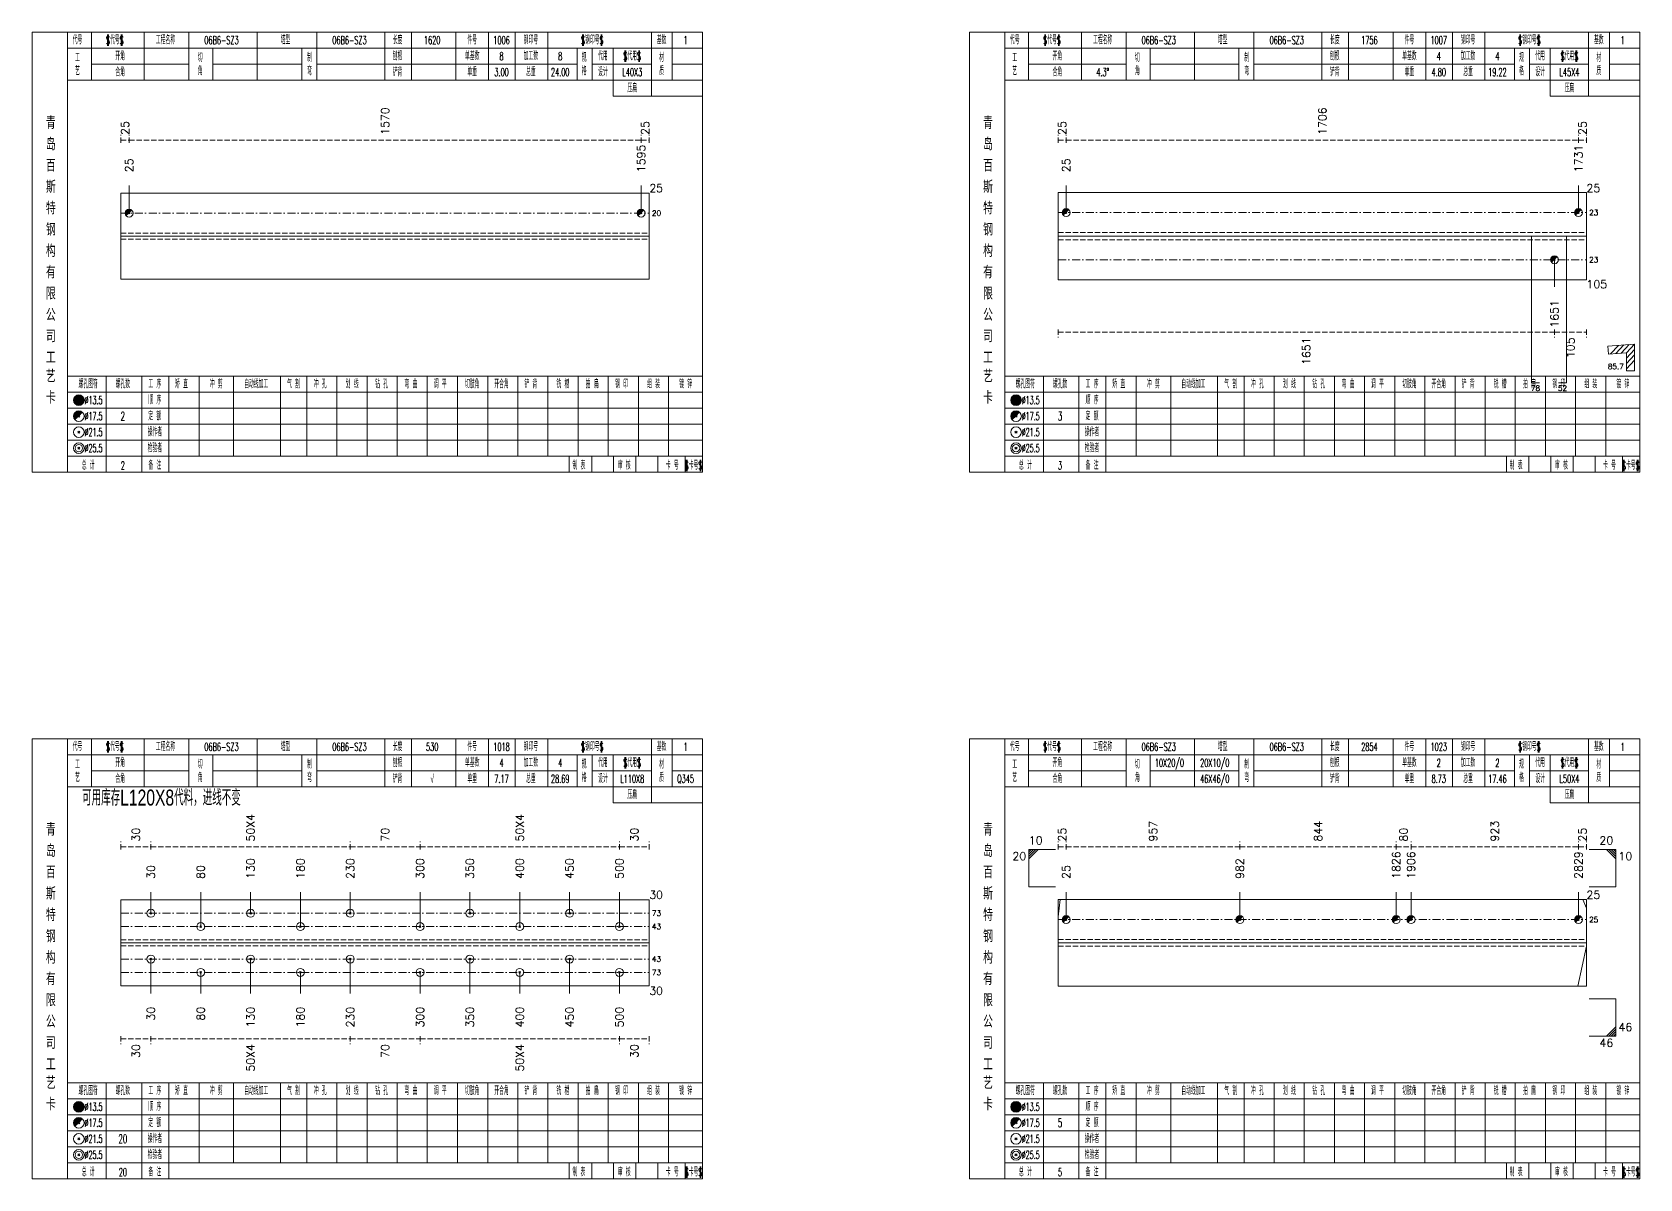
# Model space of a CAD drawing. Extents: x -533 to 8774, y 0 to 7979.
# Drawn here: x 4568 to 5171, y 265 to 695 of the extents above; entities that cross this region are included whole.
import ezdxf
from ezdxf.enums import TextEntityAlignment as Align

# ---------------------------------------------------------------- set-up
doc = ezdxf.new("R2010")
doc.units = 0
doc.header["$MEASUREMENT"] = 0
doc.linetypes.add('一点画线', pattern=[5.2, 3, -1, 0.2, -1])
doc.linetypes.add('虚线', pattern=[2.75, 2, -0.75])
doc.layers.get('0').update_dxf_attribs({"linetype": 'CONTINUOUS', "lineweight": 25})
for name, color, linetype, lineweight in [('1', 7, 'CONTINUOUS', 25), ('2', 7, 'CONTINUOUS', 25), ('4', 7, 'CONTINUOUS', 25), ('5', 7, 'CONTINUOUS', 25)]:
    doc.layers.add(name, color=color, linetype=linetype, lineweight=lineweight)
doc.styles.get("Standard").update_dxf_attribs({"font": 'simplex.shx', "width": 0.7, "height": 3, "bigfont": 'gbhzfs.shx'})

# ---------------------------------------------------------------- blocks, each defined once
blk = doc.blocks.new('孔17.5')
at = {"layer": '5', "color": 7, "linetype": 'Continuous', "lineweight": 0}
for p, q in [((-0.2, -0.2), (0.2, 0.2)), ((-0.2, 0.2), (0.2, -0.2))]:
    blk.add_line(p, q, dxfattribs=at)
at = {"layer": '5', "color": 7, "linetype": 'Continuous', "lineweight": 13}
blk.add_circle((0, 0), 1, dxfattribs=at)
for radius in [0.9, 0.8, 0.7, 0.6, 0.5, 0.4, 0.3, 0.2, 0.1]:
    blk.add_arc((0, 0), radius, 45, 225, dxfattribs=at)
blk = doc.blocks.new('孔21.5')
at = {"layer": '5', "color": 7, "linetype": 'Continuous', "lineweight": 13}
for p, q in [((-0.2, -0.2), (0.2, 0.2)), ((0.2, -0.2), (-0.2, 0.2))]:
    blk.add_line(p, q, dxfattribs=at)
blk.add_circle((0, 0), 1, dxfattribs=at)

msp = doc.modelspace()

# ---------------------------------------------------------------- linework, layer by layer
at = {"color": 8, "linetype": '虚线', "lineweight": 9}
for p, q in [((4601.5, 653.5), (4601.5, 656.5)), ((4601.5, 654.5), (4604.56, 654.5)), ((4604.56, 653.5), (4604.56, 656.5)), ((4604.56, 653.5), (4604.56, 656.5)), ((4604.56, 654.5), (4796.54, 654.5)), ((4796.54, 653.5), (4796.54, 656.5)), ((4796.54, 653.5), (4796.54, 656.5)), ((4796.54, 654.5), (4799.6, 654.5)), ((4799.6, 653.5), (4799.6, 656.5)), ((4952.9, 653.5), (4952.9, 656.5)), ((4952.9, 654.5), (4955.9, 654.5)), ((4955.9, 653.5), (4955.9, 656.5)), ((4955.9, 653.5), (4955.9, 656.5)), ((4955.9, 654.5), (5148, 654.5)), ((5148, 653.5), (5148, 656.5)), ((5148, 653.5), (5148, 656.5)), ((5148, 654.5), (5151, 654.5)), ((5151, 653.5), (5151, 656.5)), ((4952.9, 583.5), (4952.9, 580.5)), ((4952.9, 582.5), (5139, 582.5)), ((5139, 583.5), (5139, 580.5)), ((5139, 583.5), (5139, 580.5)), ((5139, 582.5), (5151, 582.5)), ((5151, 583.5), (5151, 580.5)), ((4601.5, 388.5), (4601.5, 391.5)), ((4601.5, 389.5), (4612.71, 389.5)), ((4612.71, 388.5), (4612.71, 391.5)), ((4612.71, 388.5), (4612.71, 391.5)), ((4612.71, 389.5), (4687.47, 389.5)), ((4687.47, 388.5), (4687.47, 391.5)), ((4687.47, 388.5), (4687.47, 391.5)), ((4687.47, 389.5), (4713.63, 389.5)), ((4713.63, 388.5), (4713.63, 391.5)), ((4713.63, 388.5), (4713.63, 391.5)), ((4713.63, 389.5), (4788.39, 389.5)), ((4788.39, 388.5), (4788.39, 391.5)), ((4788.39, 388.5), (4788.39, 391.5)), ((4788.39, 389.5), (4799.6, 389.5)), ((4799.6, 388.5), (4799.6, 391.5)), ((4952.9, 388.5), (4952.9, 391.5)), ((4952.9, 389.5), (4955.9, 389.5)), ((4955.9, 388.5), (4955.9, 391.5)), ((4955.9, 388.5), (4955.9, 391.5)), ((4955.9, 389.5), (5021.06, 389.5)), ((5021.06, 388.5), (5021.06, 391.5)), ((5021.06, 388.5), (5021.06, 391.5)), ((5021.06, 389.5), (5079.65, 389.5)), ((5079.65, 388.5), (5079.65, 391.5)), ((5079.65, 388.5), (5079.65, 391.5)), ((5079.65, 389.5), (5085.2, 389.5)), ((5085.2, 388.5), (5085.2, 391.5)), ((5085.2, 388.5), (5085.2, 391.5)), ((5085.2, 389.5), (5148, 389.5)), ((5148, 388.5), (5148, 391.5)), ((5148, 388.5), (5148, 391.5)), ((5148, 389.5), (5151, 389.5)), ((5151, 388.5), (5151, 391.5)), ((4601.5, 318.5), (4601.5, 315.5)), ((4601.5, 317.5), (4612.71, 317.5)), ((4612.71, 318.5), (4612.71, 315.5)), ((4612.71, 318.5), (4612.71, 315.5)), ((4612.71, 317.5), (4687.47, 317.5)), ((4687.47, 318.5), (4687.47, 315.5)), ((4687.47, 318.5), (4687.47, 315.5)), ((4687.47, 317.5), (4713.63, 317.5)), ((4713.63, 318.5), (4713.63, 315.5)), ((4713.63, 318.5), (4713.63, 315.5)), ((4713.63, 317.5), (4788.39, 317.5)), ((4788.39, 318.5), (4788.39, 315.5)), ((4788.39, 318.5), (4788.39, 315.5)), ((4788.39, 317.5), (4799.6, 317.5)), ((4799.6, 318.5), (4799.6, 315.5))]:
    msp.add_line(p, q, dxfattribs=at)
at = {"color": 7, "linetype": 'Continuous', "lineweight": 18}
for p, q in [((4601.5, 634.62), (4601.5, 602.38)), ((4601.5, 634.62), (4799.6, 634.62)), ((4799.6, 634.62), (4799.6, 602.38)), ((4952.9, 634.83), (4952.9, 602.17)), ((4952.9, 634.83), (5151, 634.83)), ((5151, 634.83), (5151, 602.17)), ((4601.5, 618.5), (4799.6, 618.5)), ((4952.9, 618.5), (5151, 618.5)), ((4601.5, 369.59), (4601.5, 337.41)), ((4601.5, 369.59), (4799.6, 369.59)), ((4799.6, 369.59), (4799.6, 337.41)), ((4952.9, 369.7), (4952.9, 337.3)), ((4952.9, 369.7), (5151, 369.7)), ((5151, 369.7), (5151, 337.3)), ((4601.5, 353.5), (4799.6, 353.5)), ((4952.9, 353.5), (5151, 353.5))]:
    msp.add_line(p, q, dxfattribs=at)
at = {"color": 7, "linetype": 'Continuous', "lineweight": 13}
for p, q in [((4604.56, 627.12), (4604.56, 637.5)), ((4796.54, 627.12), (4796.54, 637.5)), ((4955.9, 627.33), (4955.9, 637.5)), ((5148, 627.33), (5148, 637.5)), ((5139, 609.67), (5139, 599.5)), ((4941.9, 388.5), (4951.9, 388.5)), ((4941.9, 374.5), (4941.9, 388.5)), ((4942.78, 388.5), (4941.9, 387.62)), ((4943.65, 388.5), (4941.9, 386.75)), ((4944.53, 388.5), (4941.9, 385.88)), ((4945.4, 388.5), (4941.9, 385)), ((5162, 388.5), (5152, 388.5)), ((5158.5, 388.5), (5162, 385)), ((5159.38, 388.5), (5162, 385.88)), ((5160.25, 388.5), (5162, 386.75)), ((5161.12, 388.5), (5162, 387.62)), ((5162, 374.5), (5162, 388.5)), ((4941.9, 374.5), (4951.9, 374.5)), ((5162, 374.5), (5152, 374.5)), ((4612.71, 364.59), (4612.71, 372.5)), ((4631.4, 359.59), (4631.4, 372.5)), ((4650.09, 364.59), (4650.09, 372.5)), ((4668.78, 359.59), (4668.78, 372.5)), ((4687.47, 364.59), (4687.47, 372.5)), ((4713.63, 359.59), (4713.63, 372.5)), ((4732.32, 364.59), (4732.32, 372.5)), ((4751.01, 359.59), (4751.01, 372.5)), ((4769.7, 364.59), (4769.7, 372.5)), ((4788.39, 359.59), (4788.39, 372.5)), ((4952.9, 363.22), (4953.59, 369.7)), ((4955.9, 362.2), (4955.9, 372.5)), ((5021.06, 362.2), (5021.06, 372.5)), ((5079.65, 362.2), (5079.65, 372.5)), ((5085.2, 362.2), (5085.2, 372.5)), ((5148, 362.2), (5148, 372.5)), ((5151, 366.46), (5149.61, 369.7)), ((5151, 352.2), (5147.81, 337.3)), ((4612.71, 347.41), (4612.71, 334.5)), ((4650.09, 347.41), (4650.09, 334.5)), ((4687.47, 347.41), (4687.47, 334.5)), ((4732.32, 347.41), (4732.32, 334.5)), ((4769.7, 347.41), (4769.7, 334.5)), ((4631.4, 342.41), (4631.4, 334.5)), ((4668.78, 342.41), (4668.78, 334.5)), ((4713.63, 342.41), (4713.63, 334.5)), ((4751.01, 342.41), (4751.01, 334.5)), ((4788.39, 342.41), (4788.39, 334.5)), ((5162, 332.5), (5152, 332.5)), ((5162, 332.5), (5162, 318.5)), ((5158.5, 318.5), (5162, 322)), ((5159.38, 318.5), (5162, 321.12)), ((5160.25, 318.5), (5162, 320.25)), ((5162, 318.5), (5152, 318.5)), ((5161.12, 318.5), (5162, 319.38))]:
    msp.add_line(p, q, dxfattribs=at)
at = {"color": 3, "linetype": '一点画线', "lineweight": 13}
for p, q in [((4601.5, 627.12), (4799.6, 627.12)), ((4952.9, 627.33), (5151, 627.33)), ((4952.9, 609.67), (5151, 609.67)), ((4601.5, 364.59), (4799.6, 364.59)), ((4952.9, 362.2), (5151, 362.2)), ((4601.5, 359.59), (4799.6, 359.59)), ((4601.5, 347.41), (4799.6, 347.41)), ((4601.5, 342.41), (4799.6, 342.41))]:
    msp.add_line(p, q, dxfattribs=at)
at = {"color": 1, "linetype": '虚线', "lineweight": 18}
for p, q in [((4601.5, 619.62), (4799.6, 619.62)), ((4601.5, 617.38), (4799.6, 617.38)), ((4952.9, 619.83), (5151, 619.83)), ((4952.9, 617.17), (5151, 617.17)), ((4601.5, 354.59), (4799.6, 354.59)), ((4601.5, 352.41), (4799.6, 352.41)), ((4952.9, 354.7), (5151, 354.7)), ((4952.9, 352.3), (5151, 352.3))]:
    msp.add_line(p, q, dxfattribs=at)
at = {"layer": '1', "color": 7, "linetype": 'Continuous', "lineweight": 18}
for p, q in [((4601.5, 602.38), (4799.6, 602.38)), ((4952.9, 602.17), (5151, 602.17)), ((4601.5, 337.41), (4799.6, 337.41)), ((4952.9, 337.3), (5151, 337.3))]:
    msp.add_line(p, q, dxfattribs=at)
at = {"layer": '2', "color": 7, "linetype": 'Continuous', "lineweight": 13}
for p, q in [((5130.36, 618.5), (5130.36, 563.5)), ((5143.5, 618.5), (5143.5, 563.5)), ((5169, 578), (5159.03, 577.25)), ((5159.03, 577.25), (5159.25, 574.26)), ((5159.25, 574.26), (5166, 574.77)), ((5160.02, 574.32), (5163.02, 577.55)), ((5162.01, 574.47), (5165.01, 577.7)), ((5164.01, 574.62), (5167.01, 577.85)), ((5166, 574.77), (5169, 578)), ((5166, 572.77), (5169, 576)), ((5166, 574.77), (5166, 568)), ((5166, 570.77), (5169, 574)), ((5169, 568), (5169, 578)), ((5166, 568.77), (5169, 572)), ((5166, 568), (5169, 568)), ((5130.36, 563.5), (5133.36, 563.5)), ((5143.5, 563.5), (5140.5, 563.5))]:
    msp.add_line(p, q, dxfattribs=at)
at = {"layer": '4', "color": 1, "linetype": 'Continuous', "lineweight": 18}
for p, q in [((4581.5, 530), (4581.5, 695)), ((4590.4, 677), (4590.4, 695)), ((4610.2, 677), (4610.2, 695)), ((4627, 677), (4627, 695)), ((4652.6, 677), (4652.6, 695)), ((4674.9, 677), (4674.9, 695)), ((4700.4, 677), (4700.4, 695)), ((4710.4, 677), (4710.4, 695)), ((4727.1, 677), (4727.1, 695)), ((4739.3, 677), (4739.3, 695)), ((4749.3, 677), (4749.3, 695)), ((4761.5, 677), (4761.5, 695)), ((4800.4, 671), (4800.4, 695)), ((4808.2, 677), (4808.2, 695)), ((4932.9, 530), (4932.9, 695)), ((4941.8, 677), (4941.8, 695)), ((4961.6, 677), (4961.6, 695)), ((4978.4, 677), (4978.4, 695)), ((5004, 677), (5004, 695)), ((5026.3, 677), (5026.3, 695)), ((5051.8, 677), (5051.8, 695)), ((5061.8, 677), (5061.8, 695)), ((5078.5, 677), (5078.5, 695)), ((5090.7, 677), (5090.7, 695)), ((5100.7, 677), (5100.7, 695)), ((5112.9, 677), (5112.9, 695)), ((5151.8, 671), (5151.8, 695)), ((5159.6, 677), (5159.6, 695)), ((4581.5, 689), (4819.6, 689)), ((4636, 677), (4636, 689)), ((4669.3, 677), (4669.3, 689)), ((4772.6, 677), (4772.6, 689)), ((4778.2, 677), (4778.2, 689)), ((4786, 671), (4786, 689)), ((4932.9, 689), (5171, 689)), ((4987.4, 677), (4987.4, 689)), ((5020.7, 677), (5020.7, 689)), ((5124, 677), (5124, 689)), ((5129.6, 677), (5129.6, 689)), ((5137.4, 671), (5137.4, 689)), ((4590.4, 683), (4627, 683)), ((4636, 683), (4669.3, 683)), ((4674.9, 683), (4772.6, 683)), ((4778.2, 683), (4800.4, 683)), ((4808.2, 683), (4819.6, 683)), ((4941.8, 683), (4978.4, 683)), ((4987.4, 683), (5020.7, 683)), ((5026.3, 683), (5124, 683)), ((5129.6, 683), (5151.8, 683)), ((5159.6, 683), (5171, 683)), ((4581.5, 677), (4819.6, 677)), ((4932.9, 677), (5171, 677)), ((4786, 671), (4819.6, 671)), ((5137.4, 671), (5171, 671)), ((4581.5, 566), (4819.6, 566)), ((4596, 530), (4596, 566)), ((4609.3, 530), (4609.3, 566)), ((4619.4, 530), (4619.4, 566)), ((4630.8, 536), (4630.8, 566)), ((4643.7, 536), (4643.7, 566)), ((4661.3, 536), (4661.3, 566)), ((4671.2, 536), (4671.2, 566)), ((4682.5, 536), (4682.5, 566)), ((4693.8, 536), (4693.8, 566)), ((4705.1, 536), (4705.1, 566)), ((4716.3, 536), (4716.3, 566)), ((4727.7, 536), (4727.7, 566)), ((4739, 536), (4739, 566)), ((4750.3, 536), (4750.3, 566)), ((4761.6, 536), (4761.6, 566)), ((4772.9, 536), (4772.9, 566)), ((4784.2, 536), (4784.2, 566)), ((4795.5, 536), (4795.5, 566)), ((4806.8, 536), (4806.8, 566)), ((4932.9, 566), (5171, 566)), ((4947.4, 530), (4947.4, 566)), ((4960.7, 530), (4960.7, 566)), ((4970.8, 530), (4970.8, 566)), ((4982.2, 536), (4982.2, 566)), ((4995.1, 536), (4995.1, 566)), ((5012.7, 536), (5012.7, 566)), ((5022.6, 536), (5022.6, 566)), ((5033.9, 536), (5033.9, 566)), ((5045.2, 536), (5045.2, 566)), ((5056.5, 536), (5056.5, 566)), ((5067.7, 536), (5067.7, 566)), ((5079.1, 536), (5079.1, 566)), ((5090.4, 536), (5090.4, 566)), ((5101.7, 536), (5101.7, 566)), ((5113, 536), (5113, 566)), ((5124.3, 536), (5124.3, 566)), ((5135.6, 536), (5135.6, 566)), ((5146.9, 536), (5146.9, 566)), ((5158.2, 536), (5158.2, 566)), ((4581.5, 560), (4819.6, 560)), ((4932.9, 560), (5171, 560)), ((4581.5, 554), (4819.6, 554)), ((4932.9, 554), (5171, 554)), ((4581.5, 548), (4819.6, 548)), ((4932.9, 548), (5171, 548)), ((4581.5, 542), (4819.6, 542)), ((4932.9, 542), (5171, 542)), ((4581.5, 536), (4819.6, 536)), ((4769.6, 530), (4769.6, 536)), ((4778, 530), (4778, 536)), ((4786.2, 530), (4786.2, 536)), ((4794.6, 530), (4794.6, 536)), ((4802.8, 530), (4802.8, 536)), ((4813.1, 530), (4813.1, 536)), ((4932.9, 536), (5171, 536)), ((5121, 530), (5121, 536)), ((5129.4, 530), (5129.4, 536)), ((5137.6, 530), (5137.6, 536)), ((5146, 530), (5146, 536)), ((5154.2, 530), (5154.2, 536)), ((5164.5, 530), (5164.5, 536)), ((4581.5, 265), (4581.5, 430)), ((4590.4, 412), (4590.4, 430)), ((4610.2, 412), (4610.2, 430)), ((4627, 412), (4627, 430)), ((4652.6, 412), (4652.6, 430)), ((4674.9, 412), (4674.9, 430)), ((4700.4, 412), (4700.4, 430)), ((4710.4, 412), (4710.4, 430)), ((4727.1, 412), (4727.1, 430)), ((4739.3, 412), (4739.3, 430)), ((4749.3, 412), (4749.3, 430)), ((4761.5, 412), (4761.5, 430)), ((4800.4, 406), (4800.4, 430)), ((4808.2, 412), (4808.2, 430)), ((4932.9, 265), (4932.9, 430)), ((4941.8, 412), (4941.8, 430)), ((4961.6, 412), (4961.6, 430)), ((4978.4, 412), (4978.4, 430)), ((5004, 412), (5004, 430)), ((5026.3, 412), (5026.3, 430)), ((5051.8, 412), (5051.8, 430)), ((5061.8, 412), (5061.8, 430)), ((5078.5, 412), (5078.5, 430)), ((5090.7, 412), (5090.7, 430)), ((5100.7, 412), (5100.7, 430)), ((5112.9, 412), (5112.9, 430)), ((5151.8, 406), (5151.8, 430)), ((5159.6, 412), (5159.6, 430)), ((4581.5, 424), (4819.6, 424)), ((4636, 412), (4636, 424)), ((4669.3, 412), (4669.3, 424)), ((4772.6, 412), (4772.6, 424)), ((4778.2, 412), (4778.2, 424)), ((4786, 406), (4786, 424)), ((4932.9, 424), (5171, 424)), ((4987.4, 412), (4987.4, 424)), ((5020.7, 412), (5020.7, 424)), ((5124, 412), (5124, 424)), ((5129.6, 412), (5129.6, 424)), ((5137.4, 406), (5137.4, 424)), ((4590.4, 418), (4627, 418)), ((4636, 418), (4669.3, 418)), ((4674.9, 418), (4772.6, 418)), ((4778.2, 418), (4800.4, 418)), ((4808.2, 418), (4819.6, 418)), ((4941.8, 418), (4978.4, 418)), ((4987.4, 418), (5020.7, 418)), ((5026.3, 418), (5124, 418)), ((5129.6, 418), (5151.8, 418)), ((5159.6, 418), (5171, 418)), ((4581.5, 412), (4819.6, 412)), ((4932.9, 412), (5171, 412)), ((4786, 406), (4819.6, 406)), ((5137.4, 406), (5171, 406)), ((4581.5, 301), (4819.6, 301)), ((4596, 265), (4596, 301)), ((4609.3, 265), (4609.3, 301)), ((4619.4, 265), (4619.4, 301)), ((4630.8, 271), (4630.8, 301)), ((4643.7, 271), (4643.7, 301)), ((4661.3, 271), (4661.3, 301)), ((4671.2, 271), (4671.2, 301)), ((4682.5, 271), (4682.5, 301)), ((4693.8, 271), (4693.8, 301)), ((4705.1, 271), (4705.1, 301)), ((4716.3, 271), (4716.3, 301)), ((4727.7, 271), (4727.7, 301)), ((4739, 271), (4739, 301)), ((4750.3, 271), (4750.3, 301)), ((4761.6, 271), (4761.6, 301)), ((4772.9, 271), (4772.9, 301)), ((4784.2, 271), (4784.2, 301)), ((4795.5, 271), (4795.5, 301)), ((4806.8, 271), (4806.8, 301)), ((4932.9, 301), (5171, 301)), ((4947.4, 265), (4947.4, 301)), ((4960.7, 265), (4960.7, 301)), ((4970.8, 265), (4970.8, 301)), ((4982.2, 271), (4982.2, 301)), ((4995.1, 271), (4995.1, 301)), ((5012.7, 271), (5012.7, 301)), ((5022.6, 271), (5022.6, 301)), ((5033.9, 271), (5033.9, 301)), ((5045.2, 271), (5045.2, 301)), ((5056.5, 271), (5056.5, 301)), ((5067.7, 271), (5067.7, 301)), ((5079.1, 271), (5079.1, 301)), ((5090.4, 271), (5090.4, 301)), ((5101.7, 271), (5101.7, 301)), ((5113, 271), (5113, 301)), ((5124.3, 271), (5124.3, 301)), ((5135.6, 271), (5135.6, 301)), ((5146.9, 271), (5146.9, 301)), ((5158.2, 271), (5158.2, 301)), ((4581.5, 295), (4819.6, 295)), ((4932.9, 295), (5171, 295)), ((4581.5, 289), (4819.6, 289)), ((4932.9, 289), (5171, 289)), ((4581.5, 283), (4819.6, 283)), ((4932.9, 283), (5171, 283)), ((4581.5, 277), (4819.6, 277)), ((4932.9, 277), (5171, 277)), ((4581.5, 271), (4819.6, 271)), ((4769.6, 265), (4769.6, 271)), ((4778, 265), (4778, 271)), ((4786.2, 265), (4786.2, 271)), ((4794.6, 265), (4794.6, 271)), ((4802.8, 265), (4802.8, 271)), ((4813.1, 265), (4813.1, 271)), ((4932.9, 271), (5171, 271)), ((5121, 265), (5121, 271)), ((5129.4, 265), (5129.4, 271)), ((5137.6, 265), (5137.6, 271)), ((5146, 265), (5146, 271)), ((5154.2, 265), (5154.2, 271)), ((5164.5, 265), (5164.5, 271))]:
    msp.add_line(p, q, dxfattribs=at)
at = {"layer": '4', "color": 7, "linetype": 'Continuous', "lineweight": 13}
for p, q in [((4585.5, 556.8), (4585.9, 557.2)), ((4585.9, 556.8), (4585.5, 557.2)), ((4936.9, 556.8), (4937.3, 557.2)), ((4937.3, 556.8), (4936.9, 557.2)), ((4585.3, 544.6), (4586.1, 545.4)), ((4586.1, 544.6), (4585.3, 545.4)), ((4936.7, 544.6), (4937.5, 545.4)), ((4937.5, 544.6), (4936.7, 545.4)), ((4585.3, 538.6), (4586.1, 539.4)), ((4586.1, 538.6), (4585.3, 539.4)), ((4936.7, 538.6), (4937.5, 539.4)), ((4937.5, 538.6), (4936.7, 539.4)), ((4585.5, 291.8), (4585.9, 292.2)), ((4585.9, 291.8), (4585.5, 292.2)), ((4936.9, 291.8), (4937.3, 292.2)), ((4937.3, 291.8), (4936.9, 292.2)), ((4585.3, 279.6), (4586.1, 280.4)), ((4586.1, 279.6), (4585.3, 280.4)), ((4936.7, 279.6), (4937.5, 280.4)), ((4937.5, 279.6), (4936.7, 280.4)), ((4585.3, 273.6), (4586.1, 274.4)), ((4586.1, 273.6), (4585.3, 274.4)), ((4936.7, 273.6), (4937.5, 274.4)), ((4937.5, 273.6), (4936.7, 274.4))]:
    msp.add_line(p, q, dxfattribs=at)
at = {"layer": '4', "color": 7, "linetype": 'Continuous', "lineweight": 0}
for p, q in [((4585.3, 550.6), (4586.1, 551.4)), ((4585.3, 551.4), (4586.1, 550.6)), ((4936.7, 550.6), (4937.5, 551.4)), ((4936.7, 551.4), (4937.5, 550.6)), ((4585.3, 285.6), (4586.1, 286.4)), ((4585.3, 286.4), (4586.1, 285.6)), ((4936.7, 285.6), (4937.5, 286.4)), ((4936.7, 286.4), (4937.5, 285.6))]:
    msp.add_line(p, q, dxfattribs=at)
at = {"layer": '4', "color": 1, "linetype": 'Continuous', "lineweight": 18}
for points in [[(4568.2, 695), (4568.2, 530), (4819.6, 530), (4819.6, 695)], [(4919.6, 695), (4919.6, 530), (5171, 530), (5171, 695)], [(4568.2, 430), (4568.2, 265), (4819.6, 265), (4819.6, 430)], [(4919.6, 430), (4919.6, 265), (5171, 265), (5171, 430)]]:
    msp.add_lwpolyline(points, close=True, dxfattribs=at)
at = {"layer": '4', "color": 7, "linetype": 'Continuous', "lineweight": 13}
for centre, radius in [((4585.7, 557), 2), ((4585.7, 557), 1.8), ((4585.7, 557), 1.6), ((4585.7, 557), 1.4), ((4585.7, 557), 1.2), ((4585.7, 557), 1), ((4585.7, 557), 0.8), ((4585.7, 557), 0.6), ((4585.7, 557), 0.4), ((4585.7, 557), 0.2), ((4937.1, 557), 2), ((4937.1, 557), 1.8), ((4937.1, 557), 1.6), ((4937.1, 557), 1.4), ((4937.1, 557), 1.2), ((4937.1, 557), 1), ((4937.1, 557), 0.8), ((4937.1, 557), 0.6), ((4937.1, 557), 0.4), ((4937.1, 557), 0.2), ((4585.7, 551), 2), ((4937.1, 551), 2), ((4585.7, 545), 2), ((4937.1, 545), 2), ((4585.7, 539), 2), ((4585.7, 539), 1.4), ((4937.1, 539), 2), ((4937.1, 539), 1.4), ((4585.7, 292), 2), ((4585.7, 292), 1.8), ((4585.7, 292), 1.6), ((4585.7, 292), 1.4), ((4585.7, 292), 1.2), ((4585.7, 292), 1), ((4585.7, 292), 0.8), ((4585.7, 292), 0.6), ((4585.7, 292), 0.4), ((4585.7, 292), 0.2), ((4937.1, 292), 2), ((4937.1, 292), 1.8), ((4937.1, 292), 1.6), ((4937.1, 292), 1.4), ((4937.1, 292), 1.2), ((4937.1, 292), 1), ((4937.1, 292), 0.8), ((4937.1, 292), 0.6), ((4937.1, 292), 0.4), ((4937.1, 292), 0.2), ((4585.7, 286), 2), ((4937.1, 286), 2), ((4585.7, 280), 2), ((4937.1, 280), 2), ((4585.7, 274), 2), ((4585.7, 274), 1.4), ((4937.1, 274), 2), ((4937.1, 274), 1.4)]:
    msp.add_circle(centre, radius, dxfattribs=at)
for centre, radius in [((4585.7, 551), 1.8), ((4585.7, 551), 1.6), ((4585.7, 551), 1.4), ((4585.7, 551), 1.2), ((4585.7, 551), 1), ((4585.7, 551), 0.8), ((4585.7, 551), 0.6), ((4585.7, 551), 0.4), ((4585.7, 551), 0.2), ((4937.1, 551), 1.8), ((4937.1, 551), 1.6), ((4937.1, 551), 1.4), ((4937.1, 551), 1.2), ((4937.1, 551), 1), ((4937.1, 551), 0.8), ((4937.1, 551), 0.6), ((4937.1, 551), 0.4), ((4937.1, 551), 0.2), ((4585.7, 286), 1.8), ((4585.7, 286), 1.6), ((4585.7, 286), 1.4), ((4585.7, 286), 1.2), ((4585.7, 286), 1), ((4585.7, 286), 0.8), ((4585.7, 286), 0.6), ((4585.7, 286), 0.4), ((4585.7, 286), 0.2), ((4937.1, 286), 1.8), ((4937.1, 286), 1.6), ((4937.1, 286), 1.4), ((4937.1, 286), 1.2), ((4937.1, 286), 1), ((4937.1, 286), 0.8), ((4937.1, 286), 0.6), ((4937.1, 286), 0.4), ((4937.1, 286), 0.2)]:
    msp.add_arc(centre, radius, 45, 225, dxfattribs=at)

# ---------------------------------------------------------------- block references
at = {"color": 7, "linetype": 'Continuous', "lineweight": 13, "xscale": 1.5, "yscale": 1.5, "zscale": 1.5}
for name, p in [('孔17.5', (4604.56, 627.12)), ('孔17.5', (4796.54, 627.12)), ('孔17.5', (4955.9, 627.33)), ('孔17.5', (5148, 627.33)), ('孔21.5', (4612.71, 364.59)), ('孔21.5', (4650.09, 364.59)), ('孔21.5', (4687.47, 364.59)), ('孔21.5', (4732.32, 364.59)), ('孔21.5', (4769.7, 364.59)), ('孔17.5', (4955.9, 362.2)), ('孔17.5', (5021.06, 362.2)), ('孔17.5', (5079.65, 362.2)), ('孔17.5', (5085.2, 362.2)), ('孔17.5', (5148, 362.2)), ('孔21.5', (4631.4, 359.59)), ('孔21.5', (4668.78, 359.59)), ('孔21.5', (4713.63, 359.59)), ('孔21.5', (4751.01, 359.59)), ('孔21.5', (4788.39, 359.59))]:
    msp.add_blockref(name, p, dxfattribs=at)
at = {"layer": '1', "color": 7, "linetype": 'Continuous', "lineweight": 13, "xscale": 1.5, "yscale": 1.5, "zscale": 1.5}
for name, p in [('孔17.5', (5139, 609.67)), ('孔21.5', (4612.71, 347.41)), ('孔21.5', (4631.4, 342.41)), ('孔21.5', (4650.09, 347.41)), ('孔21.5', (4668.78, 342.41)), ('孔21.5', (4687.47, 347.41)), ('孔21.5', (4713.63, 342.41)), ('孔21.5', (4732.32, 347.41)), ('孔21.5', (4751.01, 342.41)), ('孔21.5', (4769.7, 347.41)), ('孔21.5', (4788.39, 342.41))]:
    msp.add_blockref(name, p, dxfattribs=at)

# ---------------------------------------------------------------- texts
at = {"color": 8, "linetype": 'Continuous', "lineweight": 9}
for s, p in [('1570', (4700.55, 656.5)), ('1706', (5051.95, 656.5)), ('25', (4603.03, 656.5)), ('25', (4798.07, 656.5)), ('25', (4954.4, 656.5)), ('25', (5149.5, 656.5)), ('50X4', (4650.09, 391.5)), ('50X4', (4751.01, 391.5)), ('957', (4988.48, 391.5)), ('844', (5050.35, 391.5)), ('923', (5116.6, 391.5)), ('30', (4607.11, 391.5)), ('70', (4700.55, 391.5)), ('30', (4793.99, 391.5)), ('25', (4954.4, 391.5)), ('80', (5082.42, 391.5)), ('25', (5149.5, 391.5))]:
    msp.add_text(s, height=3, rotation=90, dxfattribs=at).set_placement(p, align=Align.MIDDLE_LEFT)
at = {"color": 7, "linetype": 'Continuous', "lineweight": 13}
for s, p in [('1595', (4796.54, 642.5)), ('1731', (5148, 642.5)), ('25', (4604.56, 642.5)), ('25', (4955.9, 642.5)), ('1826', (5079.65, 377.5)), ('1906', (5085.2, 377.5)), ('2829', (5148, 377.5)), ('30', (4612.71, 377.5)), ('80', (4631.4, 377.5)), ('130', (4650.09, 377.5)), ('180', (4668.78, 377.5)), ('230', (4687.47, 377.5)), ('300', (4713.63, 377.5)), ('350', (4732.32, 377.5)), ('400', (4751.01, 377.5)), ('450', (4769.7, 377.5)), ('500', (4788.39, 377.5)), ('25', (4955.9, 377.5)), ('982', (5021.06, 377.5))]:
    msp.add_text(s, height=3, rotation=90, dxfattribs=at).set_placement(p, align=Align.MIDDLE_LEFT)
for s, height, p in [('25', 3, (4799.6, 636.5)), ('25', 3, (5151, 636.5)), ('20', 2, (4800.6, 627.12)), ('23', 2, (5152, 627.33)), ('23', 2, (5152, 609.67)), ('30', 3, (4799.6, 371.5)), ('25', 3, (5151, 371.5)), ('73', 2, (4800.6, 364.59)), ('25', 2, (5152, 362.2)), ('43', 2, (4800.6, 359.59)), ('43', 2, (4800.6, 347.41)), ('73', 2, (4800.6, 342.41))]:
    msp.add_text(s, height=height, dxfattribs=at).set_placement(p, align=Align.MIDDLE_LEFT)
at = {"color": 8, "linetype": 'Continuous', "lineweight": 9}
for s, p in [('1651', (5045.95, 580.5)), ('105', (5145, 580.5)), ('30', (4607.11, 315.5)), ('50X4', (4650.09, 315.5)), ('70', (4700.55, 315.5)), ('50X4', (4751.01, 315.5)), ('30', (4793.99, 315.5))]:
    msp.add_text(s, height=3, rotation=90, dxfattribs=at).set_placement(p, align=Align.MIDDLE_RIGHT)
at = {"color": 7, "linetype": 'Continuous', "lineweight": 13}
for s, p in [('10', (4941.9, 389.5)), ('46', (5163, 319.5))]:
    msp.add_text(s, height=3, dxfattribs=at).set_placement(p, align=Align.BOTTOM_LEFT)
msp.add_text('20', height=3, dxfattribs=at).set_placement((5161, 389.5), align=Align.BOTTOM_RIGHT)
for s, p in [('20', (4940.9, 387.5)), ('46', (5161, 317.5))]:
    msp.add_text(s, height=3, dxfattribs=at).set_placement(p, align=Align.TOP_RIGHT)
msp.add_text('10', height=3, dxfattribs=at).set_placement((5163, 387.5), align=Align.TOP_LEFT)
at = {"color": 0, "linetype": 'Continuous', "insert": (4586.93, 410.98), "char_height": 6, "width": 126.2495, "attachment_point": 1}
msp.add_mtext('可用库存{\\fArial|b0|i0|c0|p32;L120X8}代料，进线不变', dxfattribs=at)
at = {"layer": '1', "color": 7, "linetype": 'Continuous', "lineweight": 13}
for s, p in [('105', (5151, 600.5)), ('30', (4799.6, 335.5))]:
    msp.add_text(s, height=3, dxfattribs=at).set_placement(p, align=Align.MIDDLE_LEFT)
for s, p in [('1651', (5139, 594.5)), ('30', (4612.71, 329.5)), ('80', (4631.4, 329.5)), ('130', (4650.09, 329.5)), ('180', (4668.78, 329.5)), ('230', (4687.47, 329.5)), ('300', (4713.63, 329.5)), ('350', (4732.32, 329.5)), ('400', (4751.01, 329.5)), ('450', (4769.7, 329.5)), ('500', (4788.39, 329.5))]:
    msp.add_text(s, height=3, rotation=90, dxfattribs=at).set_placement(p, align=Align.MIDDLE_RIGHT)
at = {"layer": '2', "color": 7, "linetype": 'Continuous', "lineweight": 13}
msp.add_text('85.7', height=2, dxfattribs=at).set_placement((5165, 568), align=Align.BOTTOM_RIGHT)
for s, p in [('78', (5131.86, 562.5)), ('52', (5142, 562.5))]:
    msp.add_text(s, height=2, dxfattribs=at).set_placement(p, align=Align.TOP_CENTER)
at = {"layer": '4', "color": 1, "linetype": 'Continuous', "lineweight": 13}
for s, height, width, p in [('代号', 3, 0.6, (4585.2, 692)), ('$代号$', 3, 0.6, (4599.2, 692)), ('工程名称', 3, 0.6, (4618.2, 692)), ('06B6-SZ3', 3, 0.6, (4639.2, 692)), ('塔型', 3, 0.6, (4663.2, 692)), ('06B6-SZ3', 3, 0.6, (4687.2, 692)), ('长度', 3, 0.6, (4705.2, 692)), ('1620', 3, 0.6, (4718.2, 692)), ('件号', 3, 0.6, (4733.2, 692)), ('1006', 3, 0.6, (4744.2, 692)), ('钢印号', 3, 0.6, (4755.2, 692)), ('$钢印号$', 3, 0.6, (4778.2, 692)), ('基数', 3, 0.6, (4804.2, 692)), ('1', 3, 0.6, (4813.2, 692)), ('代号', 3, 0.6, (4936.6, 692)), ('$代号$', 3, 0.6, (4950.6, 692)), ('工程名称', 3, 0.6, (4969.6, 692)), ('06B6-SZ3', 3, 0.6, (4990.6, 692)), ('塔型', 3, 0.6, (5014.6, 692)), ('06B6-SZ3', 3, 0.6, (5038.6, 692)), ('长度', 3, 0.6, (5056.6, 692)), ('1756', 3, 0.6, (5069.6, 692)), ('件号', 3, 0.6, (5084.6, 692)), ('1007', 3, 0.6, (5095.6, 692)), ('钢印号', 3, 0.6, (5106.6, 692)), ('$钢印号$', 3, 0.6, (5129.6, 692)), ('基数', 3, 0.6, (5155.6, 692)), ('1', 3, 0.6, (5164.6, 692)), ('开角', 3, 0.6, (4601.2, 686)), ('制', 3, 0.6, (4672.2, 685.4)), ('刨根', 3, 0.6, (4705.2, 686)), ('单基数', 3, 0.6, (4733.2, 686)), ('8', 3, 0.6, (4744.2, 686)), ('加工数', 3, 0.6, (4755.2, 686)), ('8', 3, 0.6, (4766.2, 686)), ('代用', 3, 0.6, (4782.2, 686)), ('$代用$', 3, 0.6, (4793.2, 686)), ('材', 3, 0.6, (4804.2, 685.4)), ('开角', 3, 0.6, (4952.6, 686)), ('制', 3, 0.6, (5023.6, 685.4)), ('刨根', 3, 0.6, (5056.6, 686)), ('单基数', 3, 0.6, (5084.6, 686)), ('4', 3, 0.6, (5095.6, 686)), ('加工数', 3, 0.6, (5106.6, 686)), ('4', 3, 0.6, (5117.6, 686)), ('代用', 3, 0.6, (5133.6, 686)), ('$代用$', 3, 0.6, (5144.6, 686)), ('材', 3, 0.6, (5155.6, 685.4)), ('工', 3, 0.6, (4585.2, 685.4)), ('艺', 3, 0.6, (4585.2, 680.4)), ('合角', 3, 0.6, (4601.2, 680)), ('切', 3, 0.6, (4631.2, 685.4)), ('角', 3, 0.6, (4631.2, 680.4)), ('弯', 3, 0.6, (4672.2, 680.4)), ('铲背', 3, 0.6, (4705.2, 680)), ('单重', 3, 0.6, (4733.2, 680)), ('3.00', 3, 0.6, (4744.2, 680)), ('总重', 3, 0.6, (4755.2, 680)), ('24.00', 3, 0.6, (4766.2, 680)), ('格', 3, 0.6, (4775.2, 680.4)), ('规', 3, 0.6, (4775.2, 685.4)), ('设计', 3, 0.6, (4782.2, 680)), ('L40X3', 3, 0.6, (4793.2, 680)), ('质', 3, 0.6, (4804.2, 680.4)), ('工', 3, 0.6, (4936.6, 685.4)), ('艺', 3, 0.6, (4936.6, 680.4)), ('合角', 3, 0.6, (4952.6, 680)), ('4.3%%d', 3, 0.6, (4969.6, 680)), ('切', 3, 0.6, (4982.6, 685.4)), ('角', 3, 0.6, (4982.6, 680.4)), ('弯', 3, 0.6, (5023.6, 680.4)), ('铲背', 3, 0.6, (5056.6, 680)), ('单重', 3, 0.6, (5084.6, 680)), ('4.80', 3, 0.6, (5095.6, 680)), ('总重', 3, 0.6, (5106.6, 680)), ('19.22', 3, 0.6, (5117.6, 680)), ('格', 3, 0.6, (5126.6, 680.4)), ('规', 3, 0.6, (5126.6, 685.4)), ('设计', 3, 0.6, (5133.6, 680)), ('L45X4', 3, 0.6, (5144.6, 680)), ('质', 3, 0.6, (5155.6, 680.4)), ('压扁', 3, 0.6, (4793.2, 674)), ('压扁', 3, 0.6, (5144.6, 674)), ('青', 4.6, 0.8, (4575.2, 661)), ('青', 4.6, 0.8, (4926.6, 661)), ('岛', 4.6, 0.8, (4575.2, 653)), ('岛', 4.6, 0.8, (4926.6, 653)), ('百', 4.6, 0.8, (4575.2, 645)), ('百', 4.6, 0.8, (4926.6, 645)), ('斯', 4.6, 0.8, (4575.2, 637)), ('斯', 4.6, 0.8, (4926.6, 637)), ('特', 4.6, 0.8, (4575.2, 629)), ('特', 4.6, 0.8, (4926.6, 629)), ('钢', 4.6, 0.8, (4575.2, 621)), ('钢', 4.6, 0.8, (4926.6, 621)), ('构', 4.6, 0.8, (4575.2, 613)), ('构', 4.6, 0.8, (4926.6, 613)), ('有', 4.6, 0.8, (4575.2, 605)), ('有', 4.6, 0.8, (4926.6, 605)), ('限', 4.6, 0.8, (4575.2, 597)), ('限', 4.6, 0.8, (4926.6, 597)), ('公', 4.6, 0.8, (4575.2, 589)), ('公', 4.6, 0.8, (4926.6, 589)), ('司', 4.6, 0.8, (4575.2, 581)), ('司', 4.6, 0.8, (4926.6, 581)), ('工', 4.6, 0.8, (4575.2, 573)), ('工', 4.6, 0.8, (4926.6, 573)), ('艺', 4.6, 0.8, (4575.2, 566)), ('艺', 4.6, 0.8, (4926.6, 566)), ('卡', 4.6, 0.8, (4575.2, 558)), ('螺孔图符', 3, 0.6, (4589.2, 563)), ('螺孔数', 3, 0.6, (4602.2, 563)), ('工 序', 3, 0.6, (4614.2, 563)), ('矫 直', 3, 0.6, (4624.2, 563)), ('冲 剪', 3, 0.6, (4637.2, 563)), ('自动线加工', 3, 0.6, (4652.2, 563)), ('气 割', 3, 0.6, (4666.2, 563)), ('冲 孔', 3, 0.6, (4676.2, 563)), ('划 线', 3, 0.6, (4688.2, 563)), ('钻 孔', 3, 0.6, (4699.2, 563)), ('弯 曲', 3, 0.6, (4710.2, 563)), ('调 平', 3, 0.6, (4721.2, 563)), ('切肢角', 3, 0.6, (4733.2, 563)), ('开合角', 3, 0.6, (4744.2, 563)), ('铲 背', 3, 0.6, (4755.2, 563)), ('铣 槽', 3, 0.6, (4767.2, 563)), ('拍 扁', 3, 0.6, (4778.2, 563)), ('钢 印', 3, 0.6, (4789.2, 563)), ('组 装', 3, 0.6, (4801.2, 563)), ('镀 锌', 3, 0.6, (4813.2, 563)), ('卡', 4.6, 0.8, (4926.6, 558)), ('螺孔图符', 3, 0.6, (4940.6, 563)), ('螺孔数', 3, 0.6, (4953.6, 563)), ('工 序', 3, 0.6, (4965.6, 563)), ('矫 直', 3, 0.6, (4975.6, 563)), ('冲 剪', 3, 0.6, (4988.6, 563)), ('自动线加工', 3, 0.6, (5003.6, 563)), ('气 割', 3, 0.6, (5017.6, 563)), ('冲 孔', 3, 0.6, (5027.6, 563)), ('划 线', 3, 0.6, (5039.6, 563)), ('钻 孔', 3, 0.6, (5050.6, 563)), ('弯 曲', 3, 0.6, (5061.6, 563)), ('调 平', 3, 0.6, (5072.6, 563)), ('切肢角', 3, 0.6, (5084.6, 563)), ('开合角', 3, 0.6, (5095.6, 563)), ('铲 背', 3, 0.6, (5106.6, 563)), ('铣 槽', 3, 0.6, (5118.6, 563)), ('拍 扁', 3, 0.6, (5129.6, 563)), ('钢 印', 3, 0.6, (5140.6, 563)), ('组 装', 3, 0.6, (5152.6, 563)), ('镀 锌', 3, 0.6, (5164.6, 563)), ('%%C13.5', 3, 0.5, (4591.2, 557)), ('顺 序', 3, 0.6, (4614.2, 557)), ('%%C13.5', 3, 0.5, (4942.6, 557)), ('顺 序', 3, 0.6, (4965.6, 557)), ('%%C17.5', 3, 0.5, (4591.2, 551)), ('2', 3.2, 0.6, (4602.2, 551)), ('定 额', 3, 0.6, (4614.2, 551)), ('%%C17.5', 3, 0.5, (4942.6, 551)), ('3', 3.2, 0.6, (4953.6, 551)), ('定 额', 3, 0.6, (4965.6, 551)), ('%%C21.5', 3, 0.5, (4591.2, 545)), ('操作者', 3, 0.6, (4614.2, 545)), ('%%C21.5', 3, 0.5, (4942.6, 545)), ('操作者', 3, 0.6, (4965.6, 545)), ('%%C25.5', 3, 0.5, (4591.2, 539)), ('检验者', 3, 0.6, (4614.2, 539)), ('%%C25.5', 3, 0.5, (4942.6, 539)), ('检验者', 3, 0.6, (4965.6, 539)), ('总 计', 3, 0.6, (4589.2, 532.5)), ('2', 3, 0.6, (4602.2, 532.5)), ('备 注', 3, 0.6, (4614.2, 532.5)), ('制 表', 3, 0.6, (4773.2, 532.5)), ('审 核', 3, 0.6, (4790.2, 532.5)), ('卡 号', 3, 0.6, (4808.2, 532.5)), ('$卡号$', 3, 0.6, (4816.2, 532.5)), ('总 计', 3, 0.6, (4940.6, 532.5)), ('3', 3, 0.6, (4953.6, 532.5)), ('备 注', 3, 0.6, (4965.6, 532.5)), ('制 表', 3, 0.6, (5124.6, 532.5)), ('审 核', 3, 0.6, (5141.6, 532.5)), ('卡 号', 3, 0.6, (5159.6, 532.5)), ('$卡号$', 3, 0.6, (5167.6, 532.5)), ('代号', 3, 0.6, (4585.2, 427)), ('$代号$', 3, 0.6, (4599.2, 427)), ('工程名称', 3, 0.6, (4618.2, 427)), ('06B6-SZ3', 3, 0.6, (4639.2, 427)), ('塔型', 3, 0.6, (4663.2, 427)), ('06B6-SZ3', 3, 0.6, (4687.2, 427)), ('长度', 3, 0.6, (4705.2, 427)), ('530', 3, 0.6, (4718.2, 427)), ('件号', 3, 0.6, (4733.2, 427)), ('1018', 3, 0.6, (4744.2, 427)), ('钢印号', 3, 0.6, (4755.2, 427)), ('$钢印号$', 3, 0.6, (4778.2, 427)), ('基数', 3, 0.6, (4804.2, 427)), ('1', 3, 0.6, (4813.2, 427)), ('代号', 3, 0.6, (4936.6, 427)), ('$代号$', 3, 0.6, (4950.6, 427)), ('工程名称', 3, 0.6, (4969.6, 427)), ('06B6-SZ3', 3, 0.6, (4990.6, 427)), ('塔型', 3, 0.6, (5014.6, 427)), ('06B6-SZ3', 3, 0.6, (5038.6, 427)), ('长度', 3, 0.6, (5056.6, 427)), ('2854', 3, 0.6, (5069.6, 427)), ('件号', 3, 0.6, (5084.6, 427)), ('1023', 3, 0.6, (5095.6, 427)), ('钢印号', 3, 0.6, (5106.6, 427)), ('$钢印号$', 3, 0.6, (5129.6, 427)), ('基数', 3, 0.6, (5155.6, 427)), ('1', 3, 0.6, (5164.6, 427)), ('开角', 3, 0.6, (4601.2, 421)), ('切', 3, 0.6, (4631.2, 420.4)), ('制', 3, 0.6, (4672.2, 420.4)), ('刨根', 3, 0.6, (4705.2, 421)), ('单基数', 3, 0.6, (4733.2, 421)), ('4', 3, 0.6, (4744.2, 421)), ('加工数', 3, 0.6, (4755.2, 421)), ('4', 3, 0.6, (4766.2, 421)), ('规', 3, 0.6, (4775.2, 420.4)), ('代用', 3, 0.6, (4782.2, 421)), ('$代用$', 3, 0.6, (4793.2, 421)), ('材', 3, 0.6, (4804.2, 420.4)), ('开角', 3, 0.6, (4952.6, 421)), ('切', 3, 0.6, (4982.6, 420.4)), ('10X20/0', 3, 0.6, (4994.6, 421)), ('20X10/0', 3, 0.6, (5011.6, 421)), ('制', 3, 0.6, (5023.6, 420.4)), ('刨根', 3, 0.6, (5056.6, 421)), ('单基数', 3, 0.6, (5084.6, 421)), ('2', 3, 0.6, (5095.6, 421)), ('加工数', 3, 0.6, (5106.6, 421)), ('2', 3, 0.6, (5117.6, 421)), ('规', 3, 0.6, (5126.6, 420.4)), ('代用', 3, 0.6, (5133.6, 421)), ('$代用$', 3, 0.6, (5144.6, 421)), ('材', 3, 0.6, (5155.6, 420.4)), ('工', 3, 0.6, (4585.2, 420.4)), ('艺', 3, 0.6, (4585.2, 415.4)), ('合角', 3, 0.6, (4601.2, 415)), ('角', 3, 0.6, (4631.2, 415.4)), ('弯', 3, 0.6, (4672.2, 415.4)), ('铲背', 3, 0.6, (4705.2, 415)), ('√', 3, 0.6, (4718.2, 415)), ('单重', 3, 0.6, (4733.2, 415)), ('7.17', 3, 0.6, (4744.2, 415)), ('总重', 3, 0.6, (4755.2, 415)), ('28.69', 3, 0.6, (4766.2, 415)), ('格', 3, 0.6, (4775.2, 415.4)), ('设计', 3, 0.6, (4782.2, 415)), ('L110X8', 3, 0.6, (4793.2, 415)), ('质', 3, 0.6, (4804.2, 415.4)), ('Q345', 3, 0.6, (4813.2, 415)), ('工', 3, 0.6, (4936.6, 420.4)), ('艺', 3, 0.6, (4936.6, 415.4)), ('合角', 3, 0.6, (4952.6, 415)), ('角', 3, 0.6, (4982.6, 415.4)), ('46X46/0', 3, 0.6, (5011.6, 415)), ('弯', 3, 0.6, (5023.6, 415.4)), ('铲背', 3, 0.6, (5056.6, 415)), ('单重', 3, 0.6, (5084.6, 415)), ('8.73', 3, 0.6, (5095.6, 415)), ('总重', 3, 0.6, (5106.6, 415)), ('17.46', 3, 0.6, (5117.6, 415)), ('格', 3, 0.6, (5126.6, 415.4)), ('设计', 3, 0.6, (5133.6, 415)), ('L50X4', 3, 0.6, (5144.6, 415)), ('质', 3, 0.6, (5155.6, 415.4)), ('压扁', 3, 0.6, (4793.2, 409)), ('压扁', 3, 0.6, (5144.6, 409)), ('青', 4.6, 0.8, (4575.2, 396)), ('青', 4.6, 0.8, (4926.6, 396)), ('岛', 4.6, 0.8, (4575.2, 388)), ('岛', 4.6, 0.8, (4926.6, 388)), ('百', 4.6, 0.8, (4575.2, 380)), ('百', 4.6, 0.8, (4926.6, 380)), ('斯', 4.6, 0.8, (4575.2, 372)), ('斯', 4.6, 0.8, (4926.6, 372)), ('特', 4.6, 0.8, (4575.2, 364)), ('特', 4.6, 0.8, (4926.6, 364)), ('钢', 4.6, 0.8, (4575.2, 356)), ('钢', 4.6, 0.8, (4926.6, 356)), ('构', 4.6, 0.8, (4575.2, 348)), ('构', 4.6, 0.8, (4926.6, 348)), ('有', 4.6, 0.8, (4575.2, 340)), ('有', 4.6, 0.8, (4926.6, 340)), ('限', 4.6, 0.8, (4575.2, 332)), ('限', 4.6, 0.8, (4926.6, 332)), ('公', 4.6, 0.8, (4575.2, 324)), ('公', 4.6, 0.8, (4926.6, 324)), ('司', 4.6, 0.8, (4575.2, 316)), ('司', 4.6, 0.8, (4926.6, 316)), ('工', 4.6, 0.8, (4575.2, 308)), ('工', 4.6, 0.8, (4926.6, 308)), ('艺', 4.6, 0.8, (4575.2, 301)), ('艺', 4.6, 0.8, (4926.6, 301)), ('卡', 4.6, 0.8, (4575.2, 293)), ('螺孔图符', 3, 0.6, (4589.2, 298)), ('螺孔数', 3, 0.6, (4602.2, 298)), ('工 序', 3, 0.6, (4614.2, 298)), ('矫 直', 3, 0.6, (4624.2, 298)), ('冲 剪', 3, 0.6, (4637.2, 298)), ('自动线加工', 3, 0.6, (4652.2, 298)), ('气 割', 3, 0.6, (4666.2, 298)), ('冲 孔', 3, 0.6, (4676.2, 298)), ('划 线', 3, 0.6, (4688.2, 298)), ('钻 孔', 3, 0.6, (4699.2, 298)), ('弯 曲', 3, 0.6, (4710.2, 298)), ('调 平', 3, 0.6, (4721.2, 298)), ('切肢角', 3, 0.6, (4733.2, 298)), ('开合角', 3, 0.6, (4744.2, 298)), ('铲 背', 3, 0.6, (4755.2, 298)), ('铣 槽', 3, 0.6, (4767.2, 298)), ('拍 扁', 3, 0.6, (4778.2, 298)), ('钢 印', 3, 0.6, (4789.2, 298)), ('组 装', 3, 0.6, (4801.2, 298)), ('镀 锌', 3, 0.6, (4813.2, 298)), ('卡', 4.6, 0.8, (4926.6, 293)), ('螺孔图符', 3, 0.6, (4940.6, 298)), ('螺孔数', 3, 0.6, (4953.6, 298)), ('工 序', 3, 0.6, (4965.6, 298)), ('矫 直', 3, 0.6, (4975.6, 298)), ('冲 剪', 3, 0.6, (4988.6, 298)), ('自动线加工', 3, 0.6, (5003.6, 298)), ('气 割', 3, 0.6, (5017.6, 298)), ('冲 孔', 3, 0.6, (5027.6, 298)), ('划 线', 3, 0.6, (5039.6, 298)), ('钻 孔', 3, 0.6, (5050.6, 298)), ('弯 曲', 3, 0.6, (5061.6, 298)), ('调 平', 3, 0.6, (5072.6, 298)), ('切肢角', 3, 0.6, (5084.6, 298)), ('开合角', 3, 0.6, (5095.6, 298)), ('铲 背', 3, 0.6, (5106.6, 298)), ('铣 槽', 3, 0.6, (5118.6, 298)), ('拍 扁', 3, 0.6, (5129.6, 298)), ('钢 印', 3, 0.6, (5140.6, 298)), ('组 装', 3, 0.6, (5152.6, 298)), ('镀 锌', 3, 0.6, (5164.6, 298)), ('%%C13.5', 3, 0.5, (4591.2, 292)), ('顺 序', 3, 0.6, (4614.2, 292)), ('%%C13.5', 3, 0.5, (4942.6, 292)), ('顺 序', 3, 0.6, (4965.6, 292)), ('%%C17.5', 3, 0.5, (4591.2, 286)), ('定 额', 3, 0.6, (4614.2, 286)), ('%%C17.5', 3, 0.5, (4942.6, 286)), ('5', 3.2, 0.6, (4953.6, 286)), ('定 额', 3, 0.6, (4965.6, 286)), ('%%C21.5', 3, 0.5, (4591.2, 280)), ('20', 3.2, 0.6, (4602.2, 280)), ('操作者', 3, 0.6, (4614.2, 280)), ('%%C21.5', 3, 0.5, (4942.6, 280)), ('操作者', 3, 0.6, (4965.6, 280)), ('%%C25.5', 3, 0.5, (4591.2, 274)), ('检验者', 3, 0.6, (4614.2, 274)), ('%%C25.5', 3, 0.5, (4942.6, 274)), ('检验者', 3, 0.6, (4965.6, 274)), ('总 计', 3, 0.6, (4589.2, 267.5)), ('20', 3, 0.6, (4602.2, 267.5)), ('备 注', 3, 0.6, (4614.2, 267.5)), ('制 表', 3, 0.6, (4773.2, 267.5)), ('审 核', 3, 0.6, (4790.2, 267.5)), ('卡 号', 3, 0.6, (4808.2, 267.5)), ('$卡号$', 3, 0.6, (4816.2, 267.5)), ('总 计', 3, 0.6, (4940.6, 267.5)), ('5', 3, 0.6, (4953.6, 267.5)), ('备 注', 3, 0.6, (4965.6, 267.5)), ('制 表', 3, 0.6, (5124.6, 267.5)), ('审 核', 3, 0.6, (5141.6, 267.5)), ('卡 号', 3, 0.6, (5159.6, 267.5)), ('$卡号$', 3, 0.6, (5167.6, 267.5))]:
    msp.add_text(s, height=height, dxfattribs=dict(at, width=width)).set_placement(p, align=Align.MIDDLE_CENTER)

doc.saveas('drawing.dxf')
